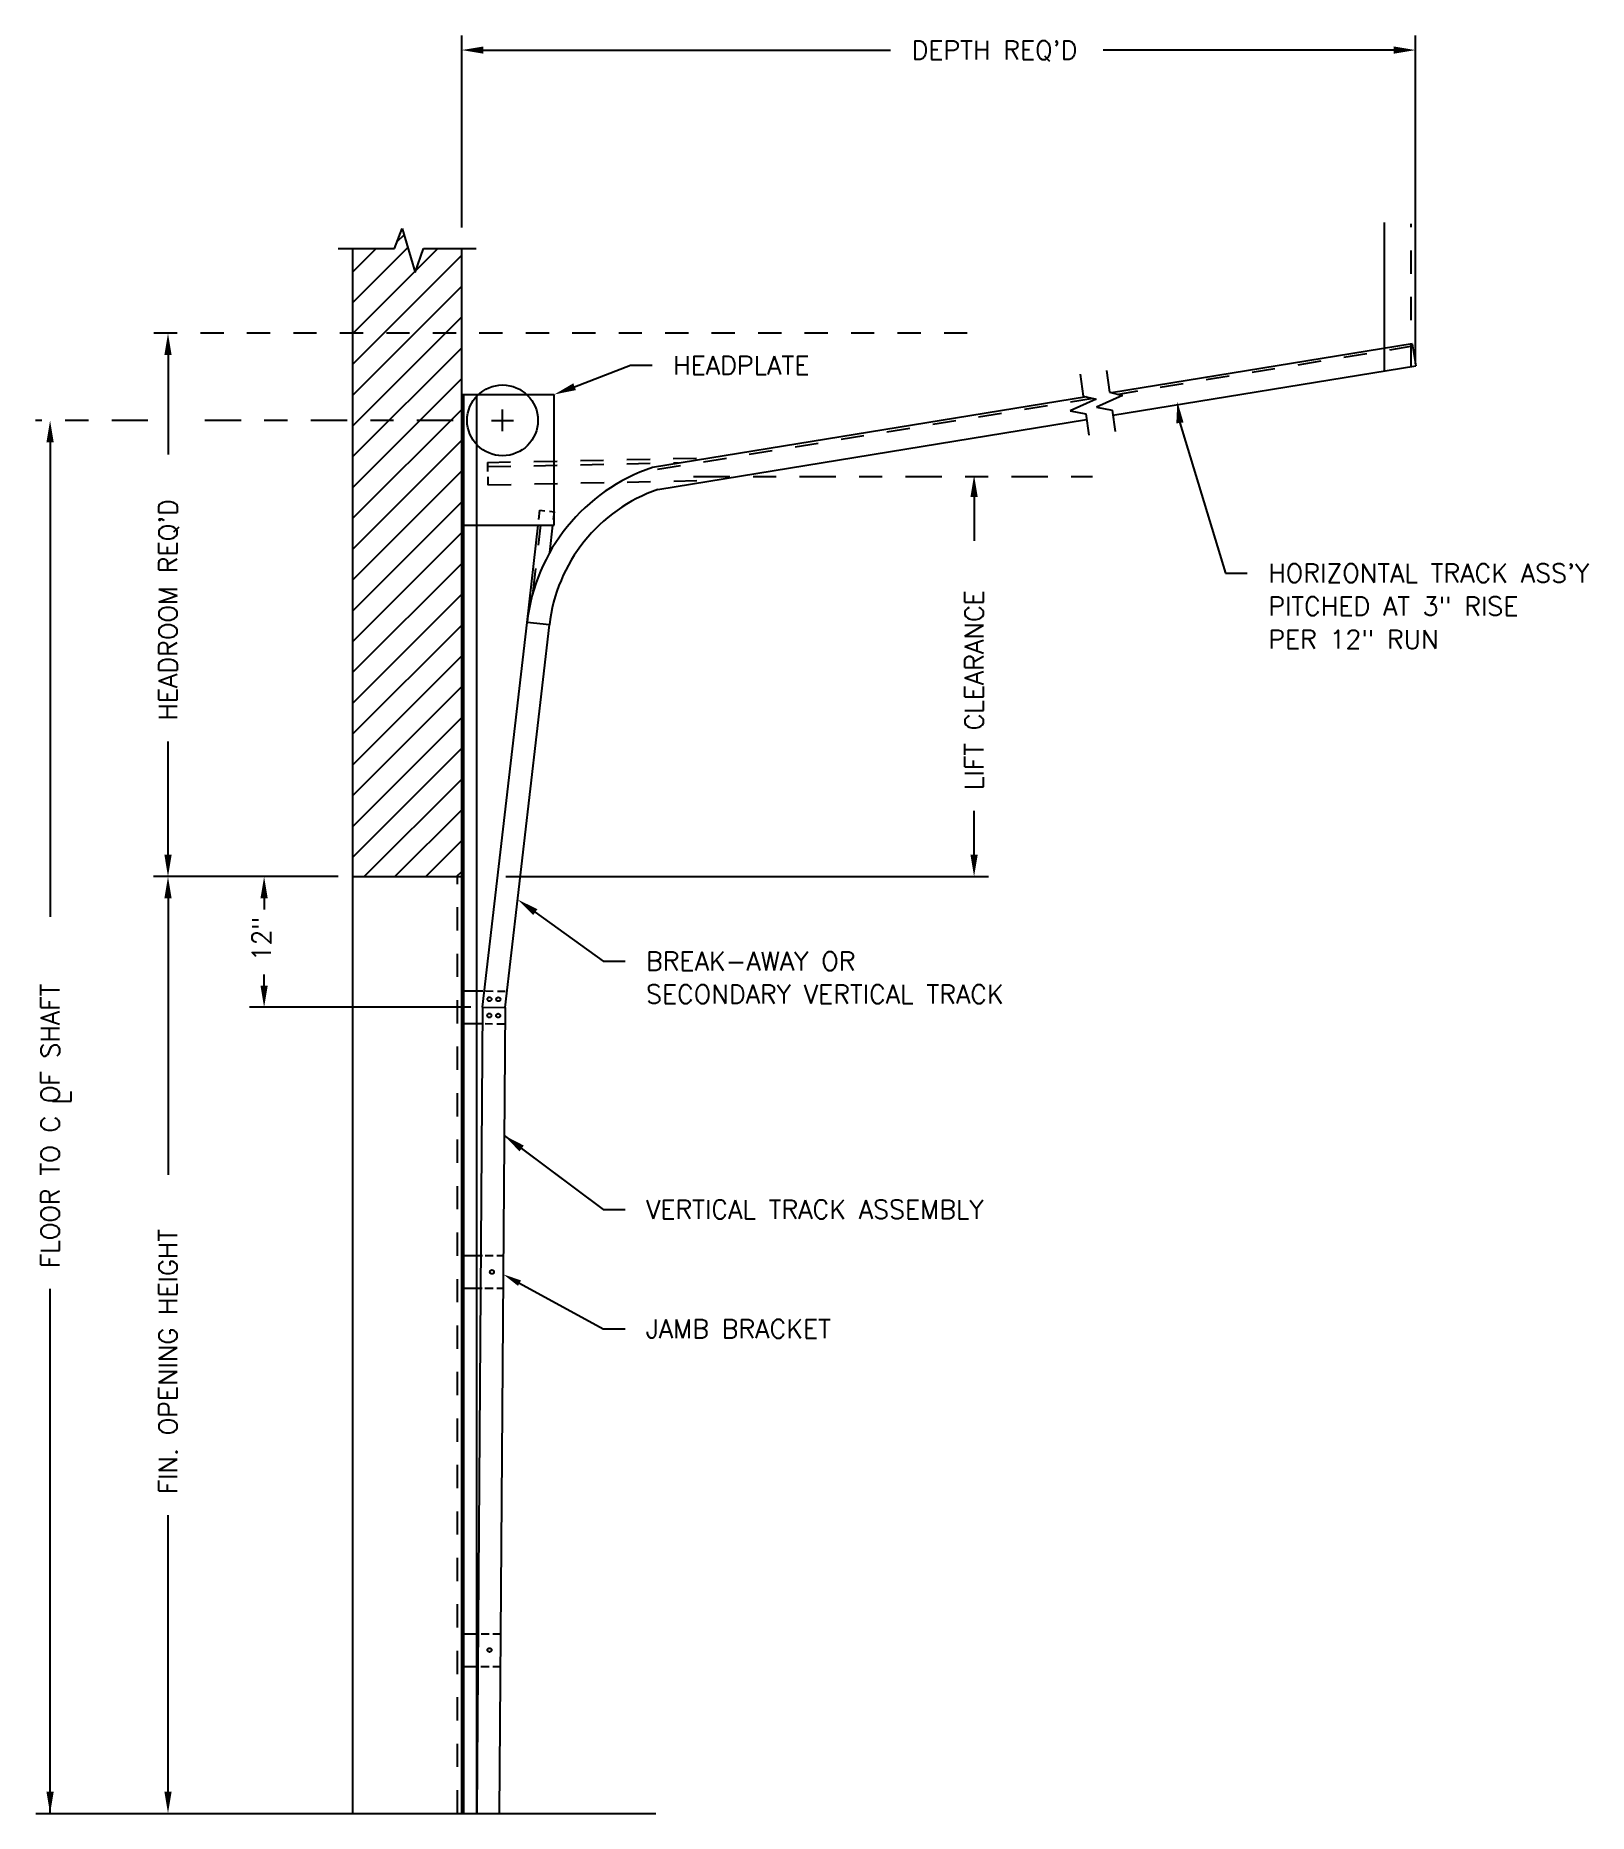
# Model space of a CAD drawing. Extents: x 7.52 to 14.2, y 2.41 to 10.06.
import ezdxf

# ---------------------------------------------------------------- set-up
doc = ezdxf.new("R2010")
doc.units = 0
doc.header["$LTSCALE"] = 0.5
doc.header["$MEASUREMENT"] = 0
for name, pattern in [('CENTER-S', [0.5, 0.3125, -0.0625, 0.0625, -0.0625]), ('HIDDEN2', [0.1875, 0.125, -0.0625]), ('HIDDEN3', [0.09375, 0.0625, -0.03125])]:
    doc.linetypes.add(name, pattern=pattern)
doc.layers.get('0').update_dxf_attribs({"color": 9, "linetype": 'CONTINUOUS'})
for name, color, linetype in [('DIM', 4, 'CONTINUOUS'), ('OBJ', 2, 'CONTINUOUS'), ('TXT', 1, 'CONTINUOUS')]:
    doc.layers.add(name, color=color, linetype=linetype)
doc.styles.get("Standard").update_dxf_attribs({"font": 'simplex.shx'})

msp = doc.modelspace()

# ---------------------------------------------------------------- linework, layer by layer
at = {"color": 2}
for p, q in [((8.884, 8.9128), (9.1209, 9.1497)), ((8.884, 9.0454), (8.9844, 9.1458)), ((8.884, 8.6476), (9.3527, 9.1164)), ((9.1548, 9.0511), (9.2496, 9.1458)), ((8.884, 8.7802), (9.1508, 9.0471)), ((8.884, 8.515), (9.3527, 8.9838)), ((8.884, 8.3824), (9.3527, 8.8512)), ((8.884, 8.2499), (9.3527, 8.7186)), ((8.884, 8.1173), (9.3527, 8.586)), ((8.884, 7.9847), (9.3527, 8.4534)), ((8.884, 7.8521), (9.3527, 8.3209)), ((8.884, 7.7195), (9.3527, 8.1883)), ((8.884, 7.587), (9.3527, 8.0557)), ((8.884, 7.4544), (9.3527, 7.9231)), ((8.884, 7.3218), (9.3527, 7.7905)), ((8.884, 7.1892), (9.3527, 7.658)), ((8.884, 7.0566), (9.3527, 7.5254)), ((8.884, 6.924), (9.3527, 7.3928)), ((8.884, 6.7915), (9.3527, 7.2602)), ((8.884, 6.6589), (9.3527, 7.1276)), ((8.884, 6.5263), (9.3527, 6.995)), ((8.933, 6.4427), (9.3527, 6.8625)), ((9.0655, 6.4427), (9.3527, 6.7299))]:
    msp.add_line(p, q, dxfattribs=at)
at = {"color": 0}
for p, q in [((9.1981, 6.4427), (9.3527, 6.5973)), ((9.3307, 6.4427), (9.3527, 6.4647))]:
    msp.add_line(p, q, dxfattribs=at)
at = {"layer": 'DIM', "color": 2, "linetype": 'Continuous'}
for p, q in [((9.3527, 9.2359), (9.3527, 10.0622)), ((13.4572, 9.2359), (13.4572, 10.0622)), ((9.4465, 9.9997), (11.1987, 9.9997)), ((13.3749, 9.9997), (12.1136, 9.9997))]:
    msp.add_line(p, q, dxfattribs=at)
at = {"layer": 'DIM', "color": 4, "linetype": 'HIDDEN3'}
msp.add_line((11.5285, 8.781), (8.0263, 8.781), dxfattribs=at)
at = {"layer": 'DIM', "color": 4, "linetype": 'Continuous'}
for p, q in [((8.0888, 8.7476), (8.0888, 8.2597)), ((9.8387, 8.551), (10.0786, 8.6431)), ((10.0786, 8.6431), (10.1724, 8.6431)), ((7.5813, 8.3726), (7.5813, 6.2692)), ((12.4438, 8.3951), (12.6397, 7.7488)), ((11.5579, 8.0765), (11.5579, 7.8879)), ((12.6397, 7.7488), (12.7335, 7.7488)), ((8.0888, 6.5365), (8.0888, 7.0244)), ((11.5579, 6.5365), (11.5579, 6.7251)), ((9.5433, 6.4427), (11.6204, 6.4427)), ((8.0888, 6.3489), (8.0888, 5.1586)), ((8.5024, 6.3489), (8.5024, 6.3015)), ((9.6693, 6.2895), (9.962, 6.0789)), ((9.962, 6.0789), (10.0557, 6.0789)), ((8.5024, 5.9739), (8.5024, 6.0211)), ((9.3926, 5.8802), (8.4399, 5.8802)), ((9.5357, 5.3287), (9.962, 5.0104)), ((9.6108, 5.2725), (9.962, 5.0104)), ((9.962, 5.0104), (10.0558, 5.0104)), ((7.5813, 2.4107), (7.5813, 4.6683)), ((9.6015, 4.6929), (9.962, 4.4966)), ((9.962, 4.4966), (10.0558, 4.4966)), ((8.0888, 2.5045), (8.0888, 3.6948))]:
    msp.add_line(p, q, dxfattribs=at)
at = {"layer": 'DIM', "color": 4, "linetype": 'CENTER-S'}
for p, q in [((8.0026, 8.406), (7.5188, 8.406)), ((9.3158, 8.406), (8.1686, 8.406))]:
    msp.add_line(p, q, dxfattribs=at)
at = {"layer": 'DIM', "linetype": 'CENTER-S'}
msp.add_line((10.3503, 8.164), (12.0681, 8.164), dxfattribs=at)
at = {"layer": 'DIM', "color": 4, "linetype": 'ByBlock'}
msp.add_line((8.8215, 6.4427), (8.0263, 6.4427), dxfattribs=at)
at = {"layer": 'DIM', "color": 2, "linetype": 'Continuous'}
for points in [[(9.4465, 10.0153), (9.4465, 9.9841), (9.3527, 9.9997)], [(13.3634, 10.0153), (13.3634, 9.9841), (13.4572, 9.9997)]]:
    msp.add_solid(points, dxfattribs=at)
at = {"layer": 'DIM', "color": 4, "linetype": 'Continuous'}
for points in [[(8.0732, 8.6872), (8.1044, 8.6872), (8.0888, 8.781)], [(9.8443, 8.5364), (9.8331, 8.5656), (9.7512, 8.5174)], [(12.4283, 8.3932), (12.4593, 8.397), (12.4325, 8.4882)], [(7.5657, 8.3122), (7.5969, 8.3122), (7.5813, 8.406)], [(11.5422, 8.0765), (11.5735, 8.0765), (11.5579, 8.1703)], [(8.0732, 6.5365), (8.1044, 6.5365), (8.0888, 6.4427)], [(11.5422, 6.5365), (11.5735, 6.5365), (11.5579, 6.4427)], [(8.0732, 6.3489), (8.1044, 6.3489), (8.0888, 6.4427)], [(8.4867, 6.3489), (8.518, 6.3489), (8.5024, 6.4427)], [(9.6602, 6.2769), (9.6785, 6.3022), (9.5932, 6.3444)], [(8.4867, 5.9739), (8.518, 5.9739), (8.5024, 5.8802)], [(9.6015, 5.26), (9.6202, 5.2851), (9.5357, 5.3287)], [(9.5951, 4.6812), (9.6079, 4.7046), (9.5312, 4.7312)], [(7.5657, 2.5045), (7.5969, 2.5045), (7.5813, 2.4107)], [(8.0732, 2.5045), (8.1044, 2.5045), (8.0888, 2.4107)]]:
    msp.add_solid(points, dxfattribs=at)
at = {"layer": 'OBJ', "color": 2}
for p, q in [((9.0634, 9.1458), (9.0971, 9.2314)), ((9.075, 9.1753), (9.1048, 9.2051)), ((9.0971, 9.2314), (9.152, 9.043)), ((8.8215, 9.1458), (9.0634, 9.1458)), ((8.884, 2.4107), (8.884, 9.1458)), ((9.152, 9.043), (9.1882, 9.1458)), ((9.1882, 9.1458), (9.4152, 9.1458)), ((9.3527, 2.4107), (9.3527, 9.1458)), ((9.4172, 2.4107), (9.4172, 8.5174)), ((8.884, 6.4427), (9.3527, 6.4427)), ((9.4428, 5.8803), (9.418, 2.4107)), ((9.5394, 5.8794), (9.5147, 2.4107)), ((9.3527, 3.1842), (9.4235, 3.1842)), ((9.4364, 3.1842), (9.471, 3.1842)), ((9.4872, 3.1842), (9.5202, 3.1842)), ((9.3527, 3.0435), (9.4225, 3.0435)), ((9.4352, 3.0435), (9.471, 3.0435)), ((9.4872, 3.0435), (9.5192, 3.0435)), ((7.5201, 2.4107), (10.1883, 2.4107))]:
    msp.add_line(p, q, dxfattribs=at)
at = {"layer": 'OBJ', "linetype": 'Continuous'}
for p, q in [((13.3243, 8.6187), (13.3243, 9.257)), ((13.4572, 8.6496), (13.4572, 9.2512))]:
    msp.add_line(p, q, dxfattribs=at)
at = {"layer": 'OBJ', "linetype": 'HIDDEN2'}
for p, q in [((13.4392, 8.6374), (13.4392, 9.2512)), ((13.4449, 8.7249), (12.1787, 8.5181)), ((12.071, 8.5005), (10.1159, 8.1812))]:
    msp.add_line(p, q, dxfattribs=at)
at = {"layer": 'OBJ'}
for p, q in [((13.4431, 8.736), (12.1492, 8.5251)), ((12.0414, 8.5075), (10.1737, 8.2032))]:
    msp.add_line(p, q, dxfattribs=at)
at = {"layer": 'OBJ', "color": 7, "linetype": 'HIDDEN3'}
for p, q in [((13.4431, 8.736), (13.4586, 8.6406)), ((9.4635, 8.2249), (10.4305, 8.245)), ((9.4635, 8.2249), (9.4641, 8.1866)), ((9.4645, 8.1637), (9.4655, 8.1283)), ((9.4655, 8.1283), (10.4393, 8.1485))]:
    msp.add_line(p, q, dxfattribs=at)
at = {"layer": 'OBJ', "color": 7}
for p, q in [((12.014, 8.6048), (12.0273, 8.5109)), ((12.1279, 8.621), (12.1412, 8.527)), ((12.1552, 8.4281), (13.4586, 8.6406)), ((9.3527, 8.5174), (9.7512, 8.5174)), ((9.7512, 7.9549), (9.7512, 8.5174)), ((12.0833, 8.4976), (11.9715, 8.4471)), ((12.0273, 8.5109), (12.0833, 8.4976)), ((12.1971, 8.5137), (12.0854, 8.4632)), ((12.1412, 8.527), (12.1971, 8.5137)), ((9.5285, 8.3591), (9.5285, 8.4529)), ((11.9715, 8.4471), (12.0383, 8.4337)), ((12.0383, 8.4337), (12.0513, 8.3418)), ((12.0854, 8.4632), (12.1521, 8.4498)), ((12.1521, 8.4498), (12.1651, 8.358)), ((9.4816, 8.406), (9.5754, 8.406)), ((10.1973, 8.109), (12.0417, 8.4096)), ((9.3527, 7.9549), (9.7512, 7.9549)), ((9.6338, 7.5367), (9.6821, 7.9549)), ((9.7315, 7.8374), (9.745, 7.9549)), ((9.4428, 5.8803), (9.6338, 7.5367)), ((9.5394, 5.8794), (9.7299, 7.5258)), ((9.7299, 7.5256), (9.6338, 7.5367)), ((9.3527, 5.9514), (9.4433, 5.9506)), ((9.4552, 5.9505), (9.4883, 5.9502)), ((9.5069, 5.95), (9.5399, 5.9497)), ((9.4428, 5.8803), (9.5394, 5.8794)), ((9.3527, 5.8107), (9.4422, 5.81)), ((9.454, 5.8099), (9.4855, 5.8096)), ((9.5045, 5.8094), (9.5387, 5.8091)), ((9.3527, 4.8116), (9.4416, 4.8116)), ((9.4533, 4.8115), (9.4879, 4.8115)), ((9.504, 4.8115), (9.5318, 4.8115)), ((9.3527, 4.671), (9.4402, 4.671)), ((9.4521, 4.6708), (9.4879, 4.6708)), ((9.504, 4.6708), (9.5308, 4.6708))]:
    msp.add_line(p, q, dxfattribs=at)
at = {"layer": 'OBJ', "color": 2, "linetype": 'Continuous'}
msp.add_line((9.3614, 2.4107), (9.3614, 8.5174), dxfattribs=at)
at = {"layer": 'OBJ', "color": 7, "linetype": 'HIDDEN2'}
for p, q in [((9.4639, 8.2069), (10.2855, 8.224)), ((9.6849, 7.9796), (9.6895, 8.0194)), ((9.6895, 8.0194), (9.7109, 8.017)), ((9.731, 8.0146), (9.7516, 8.0123)), ((9.7479, 7.9796), (9.7516, 8.0123)), ((9.6608, 7.6696), (9.6937, 7.9549))]:
    msp.add_line(p, q, dxfattribs=at)
at = {"layer": 'OBJ', "color": 2, "linetype": 'HIDDEN3'}
msp.add_line((9.3352, 2.4107), (9.3352, 6.4427), dxfattribs=at)
at = {"layer": 'OBJ', "color": 7}
for centre, radius in [((9.5285, 8.406), 0.1523), ((9.4722, 5.9152), 0.00879), ((9.5103, 5.9148), 0.00879), ((9.4716, 5.8449), 0.00879), ((9.5097, 5.8445), 0.00879), ((9.4829, 4.7413), 0.00879)]:
    msp.add_circle(centre, radius, dxfattribs=at)
at = {"layer": 'OBJ', "color": 2}
msp.add_circle((9.4725, 3.1138), 0.00879, dxfattribs=at)
at = {"layer": 'OBJ', "color": 7}
for radius, start, end in [(0.7998, 108.56886, 173.41904), (0.7031, 109.19, 173.40025)]:
    msp.add_arc((10.4284, 7.445), radius, start, end, dxfattribs=at)

# ---------------------------------------------------------------- texts
at = {"layer": 'DIM', "color": 4}
for s, p in [('HEADPLATE', (10.2624, 8.6031)), ("HORIZONTAL TRACK ASS'Y", (12.8235, 7.7088)), ('PITCHED AT 3" RISE', (12.8235, 7.5663)), ('PER 12" RUN', (12.8235, 7.4238)), ('BREAK-AWAY OR', (10.1458, 6.0389)), ('SECONDARY VERTICAL TRACK', (10.1458, 5.8964)), ('VERTICAL TRACK ASSEMBLY', (10.1458, 4.9704)), ('JAMB BRACKET', (10.1458, 4.4566))]:
    msp.add_text(s, height=0.08, dxfattribs=at).set_placement(p)
for s, p in [("HEADROOM REQ'D", (8.1288, 7.1144)), ('LIFT CLEARANCE', (11.5979, 6.8151)), ('12"', (8.531, 6.0776)), ('FLOOR TO C OF SHAFT', (7.6213, 4.7583)), ('L', (7.6714, 5.4626)), ('FIN. OPENING HEIGHT', (8.1288, 3.7848))]:
    msp.add_text(s, height=0.08, rotation=90, dxfattribs=at).set_placement(p)
at = {"layer": 'TXT'}
msp.add_text("DEPTH REQ'D", height=0.08, dxfattribs=at).set_placement((11.2887, 9.9597))

doc.saveas('drawing.dxf')
